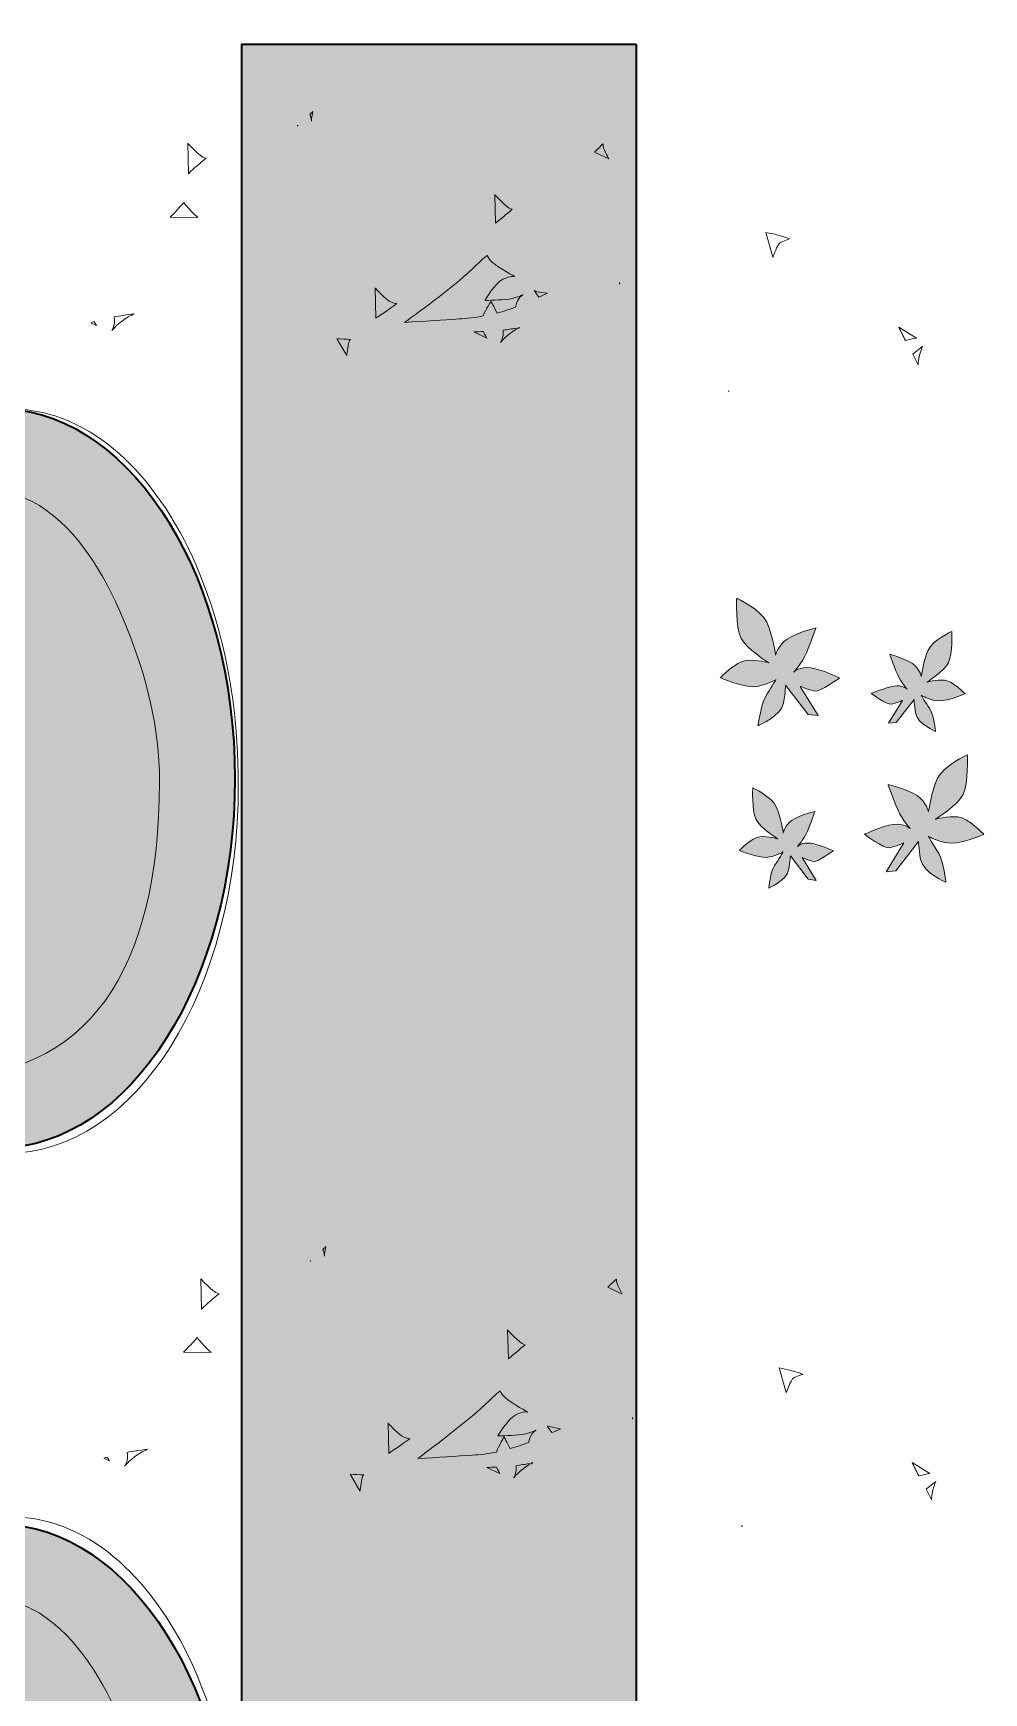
# Model space of a CAD drawing. Header units: inches. Extents: x 0 to 10.3, y 0.5 to 11.6.
# Drawn here: x 6.12 to 9.98, y 4.28 to 11.02 of the extents above; entities that cross this region are included whole.
import ezdxf

# ---------------------------------------------------------------- set-up
doc = ezdxf.new("R2010")
doc.units = ezdxf.units.IN
doc.header["$MEASUREMENT"] = 0
doc.layers.add('Layer 1', color=7, linetype='Continuous')

# ---------------------------------------------------------------- blocks, each defined once
blk = doc.blocks.new('block 2')
at = {"layer": 'Layer 1', "true_color": 0xe6e7e8}
h = blk.add_hatch(color=254, dxfattribs=at)
h.dxf.hatch_style = 2
h.paths.add_polyline_path([(8.5667, 10.9792), (8.5667, 0.5125), (6.9639, 0.5125), (6.9639, 10.9792)])
at = {"layer": 'Layer 1', "color": 7, "lineweight": 35, "true_color": 0xffffff}
blk.add_lwpolyline([(8.5667, 10.9792), (8.5667, 0.5125), (6.9639, 0.5125), (6.9639, 10.9792), (8.5667, 10.9792)], dxfattribs=at)
blk = doc.blocks.new('block 3')
at = {"layer": 'Layer 1', "true_color": 0xe6e7e8}
h = blk.add_hatch(color=254, dxfattribs=at)
h.dxf.hatch_style = 2
edge = h.paths.add_edge_path()
edge.add_spline(control_points=[(5.9819, 4.9653), (5.9819, 4.9653), (5.9819, 6.4931), (5.9819, 6.4931), (6.5097, 6.5014), (6.9361, 7.1708), (6.9361, 7.9958), (6.9361, 8.8042), (6.5264, 9.4639), (6.0139, 9.4972), (6.0139, 9.4972), (6.0139, 10.9722), (6.0139, 10.9722), (6.0139, 10.9722), (0.0139, 10.9722), (0.0139, 10.9722), (0.0139, 10.9722), (0.0139, 9.4958), (0.0139, 9.4958), (0.0139, 9.4958), (0.0069, 9.4958), (0.0069, 9.4958), (0.0069, 9.4958), (0.0069, 0.4861), (0.0069, 0.4861), (0.0069, 0.4861), (5.9819, 0.4861), (5.9819, 0.4861), (5.9819, 0.4861), (5.9819, 1.9597), (5.9819, 1.9597), (6.5097, 1.9681), (6.9361, 2.6375), (6.9361, 3.4625), (6.9361, 4.2875), (6.5097, 4.9569), (5.9819, 4.9653)], knot_values=[0, 0, 0, 0, 1, 1, 1, 2, 2, 2, 3, 3, 3, 4, 4, 4, 5, 5, 5, 6, 6, 6, 7, 7, 7, 8, 8, 8, 9, 9, 9, 10, 10, 10, 11, 11, 11, 12, 12, 12, 12], degree=3, periodic=1)
at = {"layer": 'Layer 1', "color": 7, "lineweight": 35, "true_color": 0xffffff}
blk.add_open_spline([(5.9819, 4.9653), (5.9819, 4.9653), (5.9819, 6.4931), (5.9819, 6.4931), (6.5097, 6.5014), (6.9361, 7.1708), (6.9361, 7.9958), (6.9361, 8.8042), (6.5264, 9.4639), (6.0139, 9.4972), (6.0139, 9.4972), (6.0139, 10.9722), (6.0139, 10.9722), (6.0139, 10.9722), (0.0139, 10.9722), (0.0139, 10.9722), (0.0139, 10.9722), (0.0139, 9.4958), (0.0139, 9.4958), (0.0139, 9.4958), (0.0069, 9.4958), (0.0069, 9.4958), (0.0069, 9.4958), (0.0069, 0.4861), (0.0069, 0.4861), (0.0069, 0.4861), (5.9819, 0.4861), (5.9819, 0.4861), (5.9819, 0.4861), (5.9819, 1.9597), (5.9819, 1.9597), (6.5097, 1.9681), (6.9361, 2.6375), (6.9361, 3.4625), (6.9361, 4.2875), (6.5097, 4.9569), (5.9819, 4.9653)], degree=3, knots=[0, 0, 0, 0, 1, 1, 1, 2, 2, 2, 3, 3, 3, 4, 4, 4, 5, 5, 5, 6, 6, 6, 7, 7, 7, 8, 8, 8, 9, 9, 9, 10, 10, 10, 11, 11, 11, 12, 12, 12, 12], dxfattribs=at)
blk = doc.blocks.new('block 4')
at = {"layer": 'Layer 1', "lineweight": 0}
blk.add_open_spline([(6.5917, 4.6792), (6.4917, 4.8069), (6.3611, 4.9167), (6.2056, 4.9667), (6.1458, 4.9861), (6.0847, 4.9944), (6.0236, 4.9972), (5.9819, 5), (5.9403, 5), (5.9, 5), (5.9, 5), (5.9917, 5), (5.9917, 5), (5.9917, 5), (5.9917, 5.2597), (5.9917, 5.2597), (5.9917, 5.2597), (4.7319, 5.2597), (4.7319, 5.2597), (4.6889, 5.3083), (4.4917, 5.5389), (4.4917, 5.8111), (4.4917, 6.0903), (4.6958, 6.2403), (4.7306, 6.2653), (4.7306, 6.2653), (5.9903, 6.2653), (5.9903, 6.2653), (5.9903, 6.2653), (5.9903, 6.4722), (5.9903, 6.4722), (5.9958, 6.4722), (6.0028, 6.4722), (6.0083, 6.4722), (6.5347, 6.4722), (6.95, 7.1361), (6.95, 7.9708), (6.95, 8.2014), (6.9208, 8.4319), (6.8542, 8.6528), (6.7972, 8.8417), (6.7139, 9.025), (6.5917, 9.1806), (6.4917, 9.3083), (6.3611, 9.4181), (6.2056, 9.4681), (6.1458, 9.4875), (6.0847, 9.4958), (6.0236, 9.4986), (5.9819, 9.5014), (5.9403, 9.5014), (5.9, 9.5014), (5.9, 9.5014), (5.9917, 9.5014), (5.9917, 9.5014), (5.9917, 9.5014), (5.9917, 9.7597), (5.9917, 9.7597), (5.9917, 9.7597), (4.7319, 9.7597), (4.7319, 9.7597), (4.6889, 9.8083), (4.4917, 10.0389), (4.4917, 10.3111), (4.4917, 10.5903), (4.6958, 10.7403), (4.7306, 10.7653), (4.7306, 10.7653), (5.9903, 10.7653), (5.9903, 10.7653), (5.9903, 10.7653), (5.9903, 11.0236), (5.9903, 11.0236), (5.9903, 11.0236), (0.0181, 11.0236), (0.0181, 11.0236), (0.0181, 11.0236), (0.0181, 10.7639), (0.0181, 10.7639), (0.0181, 10.7639), (0.5042, 10.7639), (0.5042, 10.7639), (0.5042, 10.7639), (0.5042, 9.7597), (0.5042, 9.7597), (0.5042, 9.7597), (0.0181, 9.7597), (0.0181, 9.7597), (0.0181, 9.7597), (0.0181, 9.5), (0.0181, 9.5), (0.0181, 9.5), (0.0167, 9.5), (0.0167, 9.5), (0.0167, 9.5), (0.0167, 9.1903), (0.0167, 9.1903), (0.0333, 9.1903), (0.0486, 9.1903), (0.0653, 9.1903), (0.1111, 9.1903), (0.1583, 9.1903), (0.2042, 9.1903), (0.2764, 9.1903), (0.3486, 9.1903), (0.4208, 9.1903), (0.5153, 9.1903), (0.6097, 9.1903), (0.7056, 9.1903), (0.8194, 9.1903), (0.9319, 9.1903), (1.0458, 9.1903), (1.1736, 9.1903), (1.3028, 9.1903), (1.4306, 9.1903), (1.5694, 9.1903), (1.7097, 9.1903), (1.8486, 9.1903), (1.9958, 9.1903), (2.1417, 9.1903), (2.2889, 9.1903), (2.4389, 9.1903), (2.5903, 9.1903), (2.7403, 9.1903), (2.8903, 9.1903), (3.0403, 9.1903), (3.1903, 9.1903), (3.3361, 9.1903), (3.4833, 9.1903), (3.6292, 9.1903), (3.7681, 9.1903), (3.9069, 9.1903), (4.0444, 9.1903), (4.1722, 9.1903), (4.2986, 9.1903), (4.4264, 9.1903), (4.5389, 9.1903), (4.65, 9.1903), (4.7625, 9.1903), (4.8556, 9.1903), (4.9486, 9.1903), (5.0417, 9.1903), (5.1125, 9.1903), (5.1819, 9.1903), (5.2528, 9.1903), (5.3569, 9.1903), (5.4611, 9.1903), (5.5653, 9.1917), (5.6667, 9.1917), (5.7694, 9.1847), (5.8708, 9.1736), (5.9625, 9.1639), (6.0681, 9.1514), (6.1417, 9.1042), (6.3014, 9.0028), (6.4042, 8.825), (6.4806, 8.6472), (6.5639, 8.4514), (6.6236, 8.2375), (6.6292, 8.025), (6.6292, 8.0097), (6.6292, 7.9958), (6.6292, 7.9806), (6.6292, 7.2153), (6.3403, 6.7778), (5.7306, 6.7778), (5.6083, 6.7778), (5.4875, 6.7778), (5.3653, 6.7778), (5.3222, 6.7778), (5.2792, 6.7778), (5.2361, 6.7778), (5.1681, 6.7778), (5.0986, 6.7778), (5.0306, 6.7778), (4.9403, 6.7778), (4.85, 6.7778), (4.7597, 6.7778), (4.6514, 6.7778), (4.5417, 6.7778), (4.4333, 6.7778), (4.3097, 6.7778), (4.1861, 6.7778), (4.0625, 6.7778), (3.9278, 6.7778), (3.7931, 6.7778), (3.6583, 6.7778), (3.5153, 6.7778), (3.3736, 6.7778), (3.2306, 6.7778), (3.0833, 6.7778), (2.9375, 6.7778), (2.7903, 6.7778), (2.6431, 6.7778), (2.4958, 6.7778), (2.3486, 6.7778), (2.2042, 6.7778), (2.0597, 6.7778), (1.9153, 6.7778), (1.7778, 6.7778), (1.6403, 6.7778), (1.5014, 6.7778), (1.3736, 6.7778), (1.2458, 6.7778), (1.1181, 6.7778), (1.0042, 6.7778), (0.8889, 6.7778), (0.775, 6.7778), (0.6778, 6.7778), (0.5806, 6.7778), (0.4833, 6.7778), (0.4069, 6.7778), (0.3292, 6.7778), (0.2528, 6.7778), (0.2, 6.7778), (0.1472, 6.7778), (0.0944, 6.7778), (0.0694, 6.7778), (0.0444, 6.7778), (0.0194, 6.7778), (0.0181, 6.7778), (0.0167, 6.7778), (0.0153, 6.7778), (0.0153, 6.7778), (0.0153, 6.4681), (0.0153, 6.4681), (0.0153, 6.4681), (0.0167, 6.4681), (0.0167, 6.4681), (0.0167, 6.4681), (0.0167, 6.2639), (0.0167, 6.2639), (0.0167, 6.2639), (0.5028, 6.2639), (0.5028, 6.2639), (0.5028, 6.2639), (0.5028, 5.2597), (0.5028, 5.2597), (0.5028, 5.2597), (0.0167, 5.2597), (0.0167, 5.2597), (0.0167, 5.2597), (0.0167, 5), (0.0167, 5), (0.0167, 5), (0.0153, 5), (0.0153, 5), (0.0153, 5), (0.0153, 4.6903), (0.0153, 4.6903), (0.0319, 4.6903), (0.0472, 4.6903), (0.0639, 4.6903), (0.1097, 4.6903), (0.1569, 4.6903), (0.2028, 4.6903), (0.275, 4.6903), (0.3472, 4.6903), (0.4194, 4.6903), (0.5139, 4.6903), (0.6083, 4.6903), (0.7042, 4.6903), (0.8181, 4.6903), (0.9306, 4.6903), (1.0444, 4.6903), (1.1722, 4.6903), (1.3014, 4.6903), (1.4292, 4.6903), (1.5681, 4.6903), (1.7083, 4.6903), (1.8472, 4.6903), (1.9944, 4.6903), (2.1403, 4.6903), (2.2875, 4.6903), (2.4375, 4.6903), (2.5889, 4.6903), (2.7389, 4.6903), (2.8889, 4.6903), (3.0389, 4.6903), (3.1889, 4.6903), (3.3347, 4.6903), (3.4819, 4.6903), (3.6278, 4.6903), (3.7667, 4.6903), (3.9056, 4.6903), (4.0431, 4.6903), (4.1708, 4.6903), (4.2972, 4.6903), (4.425, 4.6903), (4.5375, 4.6903), (4.6486, 4.6903), (4.7611, 4.6903), (4.8542, 4.6903), (4.9472, 4.6903), (5.0403, 4.6903), (5.1111, 4.6903), (5.1806, 4.6903), (5.2514, 4.6903), (5.3556, 4.6903), (5.4597, 4.6903), (5.5639, 4.6917), (5.6653, 4.6917), (5.7681, 4.6847), (5.8694, 4.6736), (5.9611, 4.6639), (6.0667, 4.6514), (6.1403, 4.6042), (6.3, 4.5028), (6.4028, 4.325), (6.4792, 4.1472), (6.5625, 3.9514), (6.6222, 3.7375), (6.6278, 3.525), (6.6278, 3.5097), (6.6278, 3.4958), (6.6278, 3.4806), (6.6278, 2.7153), (6.3389, 2.2778), (5.7292, 2.2778), (5.6069, 2.2778), (5.4861, 2.2778), (5.3639, 2.2778), (5.3208, 2.2778), (5.2778, 2.2778), (5.2347, 2.2778), (5.1667, 2.2778), (5.0972, 2.2778), (5.0292, 2.2778), (4.9389, 2.2778), (4.8486, 2.2778), (4.7583, 2.2778), (4.65, 2.2778), (4.5403, 2.2778), (4.4319, 2.2778), (4.3083, 2.2778), (4.1847, 2.2778), (4.0611, 2.2778), (3.9264, 2.2778), (3.7917, 2.2778), (3.6569, 2.2778), (3.5139, 2.2778), (3.3722, 2.2778), (3.2292, 2.2778), (3.0819, 2.2778), (2.9361, 2.2778), (2.7889, 2.2778), (2.6417, 2.2778), (2.4944, 2.2778), (2.3472, 2.2778), (2.2028, 2.2778), (2.0583, 2.2778), (1.9139, 2.2778), (1.7764, 2.2778), (1.6389, 2.2778), (1.5, 2.2778), (1.3722, 2.2778), (1.2444, 2.2778), (1.1167, 2.2778), (1.0028, 2.2778), (0.8875, 2.2778), (0.7736, 2.2778), (0.6764, 2.2778), (0.5792, 2.2778), (0.4819, 2.2778), (0.4056, 2.2778), (0.3278, 2.2778), (0.2514, 2.2778), (0.1986, 2.2778), (0.1458, 2.2778), (0.0931, 2.2778), (0.0681, 2.2778), (0.0431, 2.2778), (0.0181, 2.2778), (0.0167, 2.2778), (0.0153, 2.2778), (0.0139, 2.2778), (0.0139, 2.2778), (0.0139, 1.9764), (0.0139, 1.9764), (0.0139, 1.9764), (0.0139, 1.9764), (0.0139, 1.9764), (0.0139, 1.9764), (0.0139, 1.725), (0.0139, 1.725), (0.0139, 1.725), (5.9861, 1.725), (5.9861, 1.725), (5.9861, 1.725), (5.9861, 1.9694), (5.9861, 1.9694), (5.9944, 1.9694), (6.0014, 1.9694), (6.0083, 1.9694), (6.5347, 1.9694), (6.95, 2.6333), (6.95, 3.4681), (6.95, 3.6986), (6.9208, 3.9292), (6.8542, 4.15), (6.7972, 4.3403), (6.7139, 4.5236), (6.5917, 4.6792)], degree=3, knots=[0, 0, 0, 0, 1, 1, 1, 2, 2, 2, 3, 3, 3, 4, 4, 4, 5, 5, 5, 6, 6, 6, 7, 7, 7, 8, 8, 8, 9, 9, 9, 10, 10, 10, 11, 11, 11, 12, 12, 12, 13, 13, 13, 14, 14, 14, 15, 15, 15, 16, 16, 16, 17, 17, 17, 18, 18, 18, 19, 19, 19, 20, 20, 20, 21, 21, 21, 22, 22, 22, 23, 23, 23, 24, 24, 24, 25, 25, 25, 26, 26, 26, 27, 27, 27, 28, 28, 28, 29, 29, 29, 30, 30, 30, 31, 31, 31, 32, 32, 32, 33, 33, 33, 34, 34, 34, 35, 35, 35, 36, 36, 36, 37, 37, 37, 38, 38, 38, 39, 39, 39, 40, 40, 40, 41, 41, 41, 42, 42, 42, 43, 43, 43, 44, 44, 44, 45, 45, 45, 46, 46, 46, 47, 47, 47, 48, 48, 48, 49, 49, 49, 50, 50, 50, 51, 51, 51, 52, 52, 52, 53, 53, 53, 54, 54, 54, 55, 55, 55, 56, 56, 56, 57, 57, 57, 58, 58, 58, 59, 59, 59, 60, 60, 60, 61, 61, 61, 62, 62, 62, 63, 63, 63, 64, 64, 64, 65, 65, 65, 66, 66, 66, 67, 67, 67, 68, 68, 68, 69, 69, 69, 70, 70, 70, 71, 71, 71, 72, 72, 72, 73, 73, 73, 74, 74, 74, 75, 75, 75, 76, 76, 76, 77, 77, 77, 78, 78, 78, 79, 79, 79, 80, 80, 80, 81, 81, 81, 82, 82, 82, 83, 83, 83, 84, 84, 84, 85, 85, 85, 86, 86, 86, 87, 87, 87, 88, 88, 88, 89, 89, 89, 90, 90, 90, 91, 91, 91, 92, 92, 92, 93, 93, 93, 94, 94, 94, 95, 95, 95, 96, 96, 96, 97, 97, 97, 98, 98, 98, 99, 99, 99, 100, 100, 100, 101, 101, 101, 102, 102, 102, 103, 103, 103, 104, 104, 104, 105, 105, 105, 106, 106, 106, 107, 107, 107, 108, 108, 108, 109, 109, 109, 110, 110, 110, 111, 111, 111, 112, 112, 112, 113, 113, 113, 114, 114, 114, 115, 115, 115, 116, 116, 116, 117, 117, 117, 118, 118, 118, 119, 119, 119, 120, 120, 120, 121, 121, 121, 122, 122, 122, 123, 123, 123, 124, 124, 124, 125, 125, 125, 126, 126, 126, 127, 127, 127, 128, 128, 128, 129, 129, 129, 130, 130, 130, 131, 131, 131, 132, 132, 132, 133, 133, 133, 134, 134, 134, 134], dxfattribs=at)
blk = doc.blocks.new('block 6')
at = {"layer": 'Layer 1', "true_color": 0x009444}
h = blk.add_hatch(color=114, dxfattribs=at)
h.dxf.hatch_style = 2
edge = h.paths.add_edge_path()
edge.add_spline(control_points=[(9.2653, 8.2556), (9.2653, 8.2556), (9.1736, 8.375), (9.1736, 8.375), (9.1736, 8.375), (9.1736, 8.3528), (9.1653, 8.3014), (9.1569, 8.25), (9.0625, 8.2097), (9.0625, 8.2097), (9.0625, 8.2097), (9.0722, 8.2944), (9.0917, 8.3264), (9.1125, 8.3597), (9.1347, 8.3972), (9.1347, 8.3972), (9.1347, 8.3972), (9.1167, 8.3833), (9.0653, 8.3708), (9.0139, 8.3569), (8.9083, 8.4042), (8.9083, 8.4042), (8.9083, 8.4042), (8.9708, 8.4708), (9.0139, 8.475), (9.0569, 8.4792), (9.1056, 8.4653), (9.1056, 8.4653), (9.1056, 8.4653), (9.0125, 8.5236), (8.9917, 8.5667), (8.9708, 8.6097), (8.975, 8.7278), (8.975, 8.7278), (8.975, 8.7278), (9.0736, 8.6819), (9.0972, 8.6306), (9.1208, 8.5792), (9.1333, 8.4958), (9.1333, 8.4958), (9.1333, 8.4958), (9.1347, 8.5181), (9.1653, 8.55), (9.1958, 8.5819), (9.2972, 8.6069), (9.2972, 8.6069), (9.2972, 8.6069), (9.2778, 8.5514), (9.2583, 8.5056), (9.2389, 8.4597), (9.2069, 8.4278), (9.2069, 8.4278), (9.2069, 8.4278), (9.2319, 8.4514), (9.2764, 8.4444), (9.3208, 8.4389), (9.3931, 8.4042), (9.3931, 8.4042), (9.3931, 8.4042), (9.3139, 8.3458), (9.2917, 8.35), (9.2694, 8.3542), (9.2333, 8.3694), (9.2333, 8.3694), (9.2333, 8.3694), (9.3056, 8.2514), (9.3056, 8.2514), (9.3056, 8.2514), (9.2653, 8.2556), (9.2653, 8.2556)], knot_values=[0, 0, 0, 0, 1, 1, 1, 2, 2, 2, 3, 3, 3, 4, 4, 4, 5, 5, 5, 6, 6, 6, 7, 7, 7, 8, 8, 8, 9, 9, 9, 10, 10, 10, 11, 11, 11, 12, 12, 12, 13, 13, 13, 14, 14, 14, 15, 15, 15, 16, 16, 16, 17, 17, 17, 18, 18, 18, 19, 19, 19, 20, 20, 20, 21, 21, 21, 22, 22, 22, 23, 23, 23, 23], degree=3, periodic=1)
h = blk.add_hatch(color=114, dxfattribs=at)
h.dxf.hatch_style = 2
edge = h.paths.add_edge_path()
edge.add_spline(control_points=[(9.6236, 8.2222), (9.6236, 8.2222), (9.6958, 8.3167), (9.6958, 8.3167), (9.6958, 8.3167), (9.6958, 8.2986), (9.7028, 8.2583), (9.7097, 8.2181), (9.7833, 8.1861), (9.7833, 8.1861), (9.7833, 8.1861), (9.7764, 8.2528), (9.7597, 8.2778), (9.7431, 8.3028), (9.725, 8.3333), (9.725, 8.3333), (9.725, 8.3333), (9.7403, 8.3222), (9.7792, 8.3125), (9.8194, 8.3028), (9.9028, 8.3389), (9.9028, 8.3389), (9.9028, 8.3389), (9.8528, 8.3917), (9.8194, 8.3944), (9.7861, 8.3972), (9.7472, 8.3861), (9.7472, 8.3861), (9.7472, 8.3861), (9.8194, 8.4319), (9.8361, 8.4667), (9.8528, 8.5014), (9.8486, 8.5931), (9.8486, 8.5931), (9.8486, 8.5931), (9.7708, 8.5569), (9.7528, 8.5167), (9.7347, 8.4764), (9.725, 8.4097), (9.725, 8.4097), (9.725, 8.4097), (9.7236, 8.4278), (9.7, 8.4528), (9.6764, 8.4778), (9.5972, 8.5), (9.5972, 8.5), (9.5972, 8.5), (9.6125, 8.4556), (9.6278, 8.4194), (9.6431, 8.3833), (9.6681, 8.3583), (9.6681, 8.3583), (9.6681, 8.3583), (9.6486, 8.3764), (9.6139, 8.3708), (9.5792, 8.3653), (9.5222, 8.3403), (9.5222, 8.3403), (9.5222, 8.3403), (9.5847, 8.2944), (9.6028, 8.2972), (9.6208, 8.3), (9.6486, 8.3125), (9.6486, 8.3125), (9.6486, 8.3125), (9.5917, 8.2194), (9.5917, 8.2194), (9.5917, 8.2194), (9.6236, 8.2222), (9.6236, 8.2222)], knot_values=[0, 0, 0, 0, 1, 1, 1, 2, 2, 2, 3, 3, 3, 4, 4, 4, 5, 5, 5, 6, 6, 6, 7, 7, 7, 8, 8, 8, 9, 9, 9, 10, 10, 10, 11, 11, 11, 12, 12, 12, 13, 13, 13, 14, 14, 14, 15, 15, 15, 16, 16, 16, 17, 17, 17, 18, 18, 18, 19, 19, 19, 20, 20, 20, 21, 21, 21, 22, 22, 22, 23, 23, 23, 23], degree=3, periodic=1)
h = blk.add_hatch(color=114, dxfattribs=at)
h.dxf.hatch_style = 2
edge = h.paths.add_edge_path()
edge.add_spline(control_points=[(9.6222, 7.6194), (9.6222, 7.6194), (9.7139, 7.7389), (9.7139, 7.7389), (9.7139, 7.7389), (9.7139, 7.7167), (9.7222, 7.6653), (9.7319, 7.6139), (9.825, 7.5736), (9.825, 7.5736), (9.825, 7.5736), (9.8153, 7.6583), (9.7958, 7.6903), (9.775, 7.7236), (9.7528, 7.7611), (9.7528, 7.7611), (9.7528, 7.7611), (9.7708, 7.7472), (9.8222, 7.7347), (9.8736, 7.7208), (9.9792, 7.7681), (9.9792, 7.7681), (9.9792, 7.7681), (9.9167, 7.8347), (9.8736, 7.8389), (9.8306, 7.8431), (9.7819, 7.8292), (9.7819, 7.8292), (9.7819, 7.8292), (9.875, 7.8875), (9.8958, 7.9306), (9.9167, 7.975), (9.9125, 8.0917), (9.9125, 8.0917), (9.9125, 8.0917), (9.8139, 8.0458), (9.7903, 7.9944), (9.7667, 7.9431), (9.7542, 7.8597), (9.7542, 7.8597), (9.7542, 7.8597), (9.7528, 7.8819), (9.7222, 7.9139), (9.6917, 7.9458), (9.5903, 7.9708), (9.5903, 7.9708), (9.5903, 7.9708), (9.6097, 7.9153), (9.6292, 7.8694), (9.6486, 7.8236), (9.6806, 7.7917), (9.6806, 7.7917), (9.6806, 7.7917), (9.6556, 7.8153), (9.6111, 7.8083), (9.5667, 7.8028), (9.4944, 7.7681), (9.4944, 7.7681), (9.4944, 7.7681), (9.5736, 7.7097), (9.5958, 7.7139), (9.6181, 7.7181), (9.6542, 7.7333), (9.6542, 7.7333), (9.6542, 7.7333), (9.5819, 7.6153), (9.5819, 7.6153), (9.5819, 7.6153), (9.6222, 7.6194), (9.6222, 7.6194)], knot_values=[0, 0, 0, 0, 1, 1, 1, 2, 2, 2, 3, 3, 3, 4, 4, 4, 5, 5, 5, 6, 6, 6, 7, 7, 7, 8, 8, 8, 9, 9, 9, 10, 10, 10, 11, 11, 11, 12, 12, 12, 13, 13, 13, 14, 14, 14, 15, 15, 15, 16, 16, 16, 17, 17, 17, 18, 18, 18, 19, 19, 19, 20, 20, 20, 21, 21, 21, 22, 22, 22, 23, 23, 23, 23], degree=3, periodic=1)
h = blk.add_hatch(color=114, dxfattribs=at)
h.dxf.hatch_style = 2
edge = h.paths.add_edge_path()
edge.add_spline(control_points=[(9.2653, 7.5861), (9.2653, 7.5861), (9.1931, 7.6806), (9.1931, 7.6806), (9.1931, 7.6806), (9.1931, 7.6625), (9.1861, 7.6222), (9.1792, 7.5819), (9.1056, 7.55), (9.1056, 7.55), (9.1056, 7.55), (9.1125, 7.6167), (9.1292, 7.6417), (9.1458, 7.6667), (9.1639, 7.6972), (9.1639, 7.6972), (9.1639, 7.6972), (9.1486, 7.6861), (9.1097, 7.6764), (9.0694, 7.6667), (8.9861, 7.7028), (8.9861, 7.7028), (8.9861, 7.7028), (9.0361, 7.7556), (9.0694, 7.7583), (9.1028, 7.7611), (9.1417, 7.75), (9.1417, 7.75), (9.1417, 7.75), (9.0694, 7.7958), (9.0528, 7.8306), (9.0361, 7.8653), (9.0403, 7.9569), (9.0403, 7.9569), (9.0403, 7.9569), (9.1181, 7.9208), (9.1361, 7.8806), (9.1542, 7.8403), (9.1639, 7.7736), (9.1639, 7.7736), (9.1639, 7.7736), (9.1653, 7.7917), (9.1889, 7.8167), (9.2125, 7.8417), (9.2931, 7.8611), (9.2931, 7.8611), (9.2931, 7.8611), (9.2778, 7.8167), (9.2625, 7.7806), (9.2472, 7.7444), (9.2222, 7.7194), (9.2222, 7.7194), (9.2222, 7.7194), (9.2417, 7.7375), (9.2764, 7.7319), (9.3111, 7.7264), (9.3681, 7.7014), (9.3681, 7.7014), (9.3681, 7.7014), (9.3056, 7.6556), (9.2875, 7.6583), (9.2694, 7.6611), (9.2417, 7.6736), (9.2417, 7.6736), (9.2417, 7.6736), (9.2986, 7.5806), (9.2986, 7.5806), (9.2986, 7.5806), (9.2653, 7.5861), (9.2653, 7.5861)], knot_values=[0, 0, 0, 0, 1, 1, 1, 2, 2, 2, 3, 3, 3, 4, 4, 4, 5, 5, 5, 6, 6, 6, 7, 7, 7, 8, 8, 8, 9, 9, 9, 10, 10, 10, 11, 11, 11, 12, 12, 12, 13, 13, 13, 14, 14, 14, 15, 15, 15, 16, 16, 16, 17, 17, 17, 18, 18, 18, 19, 19, 19, 20, 20, 20, 21, 21, 21, 22, 22, 22, 23, 23, 23, 23], degree=3, periodic=1)
at = {"layer": 'Layer 1', "lineweight": 0}
for points, knots in [([(7.2403, 10.6931), (7.2444, 10.6972), (7.2486, 10.7014), (7.2528, 10.7056), (7.2472, 10.6833), (7.2472, 10.6667), (7.2472, 10.6667), (7.2472, 10.6667), (7.2472, 10.6778), (7.2403, 10.6931)], [0, 0, 0, 0, 1, 1, 1, 2, 2, 2, 3, 3, 3, 3]), ([(7.1889, 10.6472), (7.1889, 10.6472), (7.1903, 10.6486), (7.1903, 10.6486), (7.1917, 10.6486), (7.1917, 10.6472), (7.1917, 10.6472), (7.1917, 10.6472), (7.1889, 10.6472), (7.1889, 10.6472)], [0, 0, 0, 0, 1, 1, 1, 2, 2, 2, 3, 3, 3, 3]), ([(6.7944, 10.5278), (6.8014, 10.5222), (6.8097, 10.5181), (6.8194, 10.5153), (6.7944, 10.4958), (6.7708, 10.475), (6.7472, 10.4528), (6.7472, 10.4528), (6.7444, 10.5764), (6.7444, 10.5764), (6.7444, 10.5764), (6.7583, 10.5597), (6.7944, 10.5278)], [0, 0, 0, 0, 1, 1, 1, 2, 2, 2, 3, 3, 3, 4, 4, 4, 4]), ([(8.3972, 10.5403), (8.4083, 10.5514), (8.4208, 10.5625), (8.4319, 10.5736), (8.4319, 10.5694), (8.4319, 10.5667), (8.4319, 10.5639), (8.4375, 10.5444), (8.4556, 10.5125), (8.4556, 10.5125), (8.4556, 10.5125), (8.3972, 10.5403), (8.3972, 10.5403)], [0, 0, 0, 0, 1, 1, 1, 2, 2, 2, 3, 3, 3, 4, 4, 4, 4]), ([(6.7292, 10.3361), (6.7319, 10.3319), (6.7333, 10.3264), (6.7375, 10.3236), (6.7694, 10.2875), (6.7861, 10.275), (6.7861, 10.275), (6.7861, 10.275), (6.6736, 10.2764), (6.6736, 10.2764), (6.6944, 10.2972), (6.7125, 10.3181), (6.7292, 10.3361)], [0, 0, 0, 0, 1, 1, 1, 2, 2, 2, 3, 3, 3, 4, 4, 4, 4]), ([(7.9917, 10.3681), (7.9917, 10.3681), (8.0042, 10.3514), (8.0417, 10.3194), (8.0472, 10.3139), (8.0542, 10.3111), (8.0625, 10.3083), (8.0403, 10.2889), (8.0181, 10.2694), (7.9944, 10.2514), (7.9944, 10.2514), (7.9917, 10.3681), (7.9917, 10.3681)], [0, 0, 0, 0, 1, 1, 1, 2, 2, 2, 3, 3, 3, 4, 4, 4, 4]), ([(9.1458, 10.1667), (9.1347, 10.1486), (9.1222, 10.1139), (9.1222, 10.1139), (9.1222, 10.1139), (9.0931, 10.2139), (9.0931, 10.2139), (9.1264, 10.2083), (9.1583, 10.2), (9.1903, 10.1875), (9.1708, 10.1819), (9.1514, 10.1736), (9.1458, 10.1667)], [0, 0, 0, 0, 1, 1, 1, 2, 2, 2, 3, 3, 3, 4, 4, 4, 4]), ([(7.9153, 10.0792), (7.9306, 10.0944), (7.9458, 10.1083), (7.9611, 10.1208), (7.9667, 10.1097), (7.9722, 10.1014), (7.9806, 10.0944), (8.0139, 10.0653), (8.0736, 10.0347), (8.0736, 10.0347), (8.0736, 10.0347), (8.0569, 10.0389), (8.025, 10.0236), (7.9931, 10.0083), (7.9514, 9.9375), (7.9514, 9.9375), (7.9514, 9.9375), (7.9972, 9.9389), (8.0361, 9.9417), (8.075, 9.9444), (8.1069, 9.9611), (8.1069, 9.9611), (8.1069, 9.9611), (8.0833, 9.9486), (8.0778, 9.9139), (8.0778, 9.9125), (8.0778, 9.9125), (8.0778, 9.9111), (8.0514, 9.9014), (8.0264, 9.8931), (8.0014, 9.8861), (7.9889, 9.9125), (7.9764, 9.9333), (7.9764, 9.9333), (7.9764, 9.9333), (7.9569, 9.9028), (7.9444, 9.875), (7.9125, 9.8681), (7.8792, 9.8639), (7.8458, 9.8625), (7.7833, 9.8583), (7.7069, 9.8528), (7.625, 9.8486), (7.6917, 9.8958), (7.8417, 10.0056), (7.9153, 10.0792)], [0, 0, 0, 0, 1, 1, 1, 2, 2, 2, 3, 3, 3, 4, 4, 4, 5, 5, 5, 6, 6, 6, 7, 7, 7, 8, 8, 8, 9, 9, 9, 10, 10, 10, 11, 11, 11, 12, 12, 12, 13, 13, 13, 14, 14, 14, 15, 15, 15, 15]), ([(7.5056, 9.9889), (7.5056, 9.9889), (7.5181, 9.9722), (7.5556, 9.9403), (7.5653, 9.9319), (7.5792, 9.9264), (7.5944, 9.925), (7.5611, 9.9014), (7.5319, 9.8806), (7.5083, 9.8653), (7.5083, 9.8653), (7.5056, 9.9889), (7.5056, 9.9889)], [0, 0, 0, 0, 1, 1, 1, 2, 2, 2, 3, 3, 3, 4, 4, 4, 4]), ([(8.4986, 10.0042), (8.4986, 10.0042), (8.4986, 10.0056), (8.4986, 10.0097), (8.4986, 10.0097), (8.4986, 10.0097), (8.5, 10.0097), (8.4986, 10.0069), (8.4986, 10.0042), (8.4986, 10.0042)], [0, 0, 0, 0, 1, 1, 1, 2, 2, 2, 3, 3, 3, 3]), ([(8.2069, 9.9667), (8.1944, 9.9611), (8.1833, 9.9556), (8.1708, 9.9514), (8.1708, 9.9514), (8.1528, 9.9778), (8.1528, 9.9778), (8.1528, 9.9764), (8.1694, 9.9708), (8.2069, 9.9667)], [0, 0, 0, 0, 1, 1, 1, 2, 2, 2, 3, 3, 3, 3]), ([(6.3653, 9.8514), (6.3681, 9.8458), (6.3708, 9.8403), (6.3736, 9.8361), (6.3736, 9.8361), (6.3514, 9.8472), (6.3514, 9.8472), (6.3556, 9.8486), (6.3597, 9.85), (6.3653, 9.8514)], [0, 0, 0, 0, 1, 1, 1, 2, 2, 2, 3, 3, 3, 3]), ([(6.5028, 9.8708), (6.4625, 9.8486), (6.4361, 9.8153), (6.4361, 9.8153), (6.4361, 9.8153), (6.4514, 9.8361), (6.4458, 9.8708), (6.4681, 9.875), (6.4944, 9.8792), (6.5278, 9.8833), (6.5181, 9.8792), (6.5097, 9.875), (6.5028, 9.8708)], [0, 0, 0, 0, 1, 1, 1, 2, 2, 2, 3, 3, 3, 4, 4, 4, 4]), ([(7.4, 9.7708), (7.3944, 9.7514), (7.3903, 9.7139), (7.3903, 9.7139), (7.3903, 9.7139), (7.35, 9.7819), (7.35, 9.7819), (7.3681, 9.7806), (7.3875, 9.7806), (7.4056, 9.7792), (7.4028, 9.7764), (7.4014, 9.7736), (7.4, 9.7708)], [0, 0, 0, 0, 1, 1, 1, 2, 2, 2, 3, 3, 3, 4, 4, 4, 4]), ([(7.9069, 9.8097), (7.9194, 9.8097), (7.9333, 9.8111), (7.9458, 9.8111), (7.9528, 9.7972), (7.9597, 9.7847), (7.9597, 9.7847), (7.9597, 9.7847), (7.9069, 9.8097), (7.9069, 9.8097)], [0, 0, 0, 0, 1, 1, 1, 2, 2, 2, 3, 3, 3, 3]), ([(8.0153, 9.7667), (8.0153, 9.7667), (8.0292, 9.7847), (8.0264, 9.8167), (8.0444, 9.8194), (8.0611, 9.8222), (8.0792, 9.825), (8.0792, 9.8222), (8.0792, 9.8208), (8.0792, 9.8208), (8.0403, 9.7986), (8.0153, 9.7667), (8.0153, 9.7667)], [0, 0, 0, 0, 1, 1, 1, 2, 2, 2, 3, 3, 3, 4, 4, 4, 4]), ([(8.0833, 9.8222), (8.0847, 9.8236), (8.0861, 9.825), (8.0889, 9.8264), (8.0903, 9.8264), (8.0917, 9.8264), (8.0931, 9.8278), (8.0903, 9.8264), (8.0861, 9.8236), (8.0833, 9.8222)], [0, 0, 0, 0, 1, 1, 1, 2, 2, 2, 3, 3, 3, 3]), ([(9.7056, 9.7847), (9.7056, 9.7847), (9.6917, 9.7833), (9.6611, 9.775), (9.6514, 9.7931), (9.6431, 9.8111), (9.6333, 9.8292), (9.6333, 9.8292), (9.7056, 9.7847), (9.7056, 9.7847)], [0, 0, 0, 0, 1, 1, 1, 2, 2, 2, 3, 3, 3, 3]), ([(9.7306, 9.7514), (9.7306, 9.7514), (9.7194, 9.7333), (9.7125, 9.6847), (9.7125, 9.6819), (9.7125, 9.6792), (9.7125, 9.6764), (9.7056, 9.6903), (9.6972, 9.7056), (9.6903, 9.7194), (9.7125, 9.7375), (9.7306, 9.7514), (9.7306, 9.7514)], [0, 0, 0, 0, 1, 1, 1, 2, 2, 2, 3, 3, 3, 4, 4, 4, 4]), ([(8.9444, 9.5722), (8.9444, 9.5722), (8.9444, 9.5722), (8.9444, 9.5722), (8.9431, 9.5694), (8.9417, 9.5681), (8.9417, 9.5681), (8.9417, 9.5681), (8.9431, 9.5694), (8.9444, 9.5722)], [0, 0, 0, 0, 1, 1, 1, 2, 2, 2, 3, 3, 3, 3]), ([(9.2653, 8.2556), (9.2653, 8.2556), (9.1736, 8.375), (9.1736, 8.375), (9.1736, 8.375), (9.1736, 8.3528), (9.1653, 8.3014), (9.1569, 8.25), (9.0625, 8.2097), (9.0625, 8.2097), (9.0625, 8.2097), (9.0722, 8.2944), (9.0917, 8.3264), (9.1125, 8.3597), (9.1347, 8.3972), (9.1347, 8.3972), (9.1347, 8.3972), (9.1167, 8.3833), (9.0653, 8.3708), (9.0139, 8.3569), (8.9083, 8.4042), (8.9083, 8.4042), (8.9083, 8.4042), (8.9708, 8.4708), (9.0139, 8.475), (9.0569, 8.4792), (9.1056, 8.4653), (9.1056, 8.4653), (9.1056, 8.4653), (9.0125, 8.5236), (8.9917, 8.5667), (8.9708, 8.6097), (8.975, 8.7278), (8.975, 8.7278), (8.975, 8.7278), (9.0736, 8.6819), (9.0972, 8.6306), (9.1208, 8.5792), (9.1333, 8.4958), (9.1333, 8.4958), (9.1333, 8.4958), (9.1347, 8.5181), (9.1653, 8.55), (9.1958, 8.5819), (9.2972, 8.6069), (9.2972, 8.6069), (9.2972, 8.6069), (9.2778, 8.5514), (9.2583, 8.5056), (9.2389, 8.4597), (9.2069, 8.4278), (9.2069, 8.4278), (9.2069, 8.4278), (9.2319, 8.4514), (9.2764, 8.4444), (9.3208, 8.4389), (9.3931, 8.4042), (9.3931, 8.4042), (9.3931, 8.4042), (9.3139, 8.3458), (9.2917, 8.35), (9.2694, 8.3542), (9.2333, 8.3694), (9.2333, 8.3694), (9.2333, 8.3694), (9.3056, 8.2514), (9.3056, 8.2514), (9.3056, 8.2514), (9.2653, 8.2556), (9.2653, 8.2556)], [0, 0, 0, 0, 1, 1, 1, 2, 2, 2, 3, 3, 3, 4, 4, 4, 5, 5, 5, 6, 6, 6, 7, 7, 7, 8, 8, 8, 9, 9, 9, 10, 10, 10, 11, 11, 11, 12, 12, 12, 13, 13, 13, 14, 14, 14, 15, 15, 15, 16, 16, 16, 17, 17, 17, 18, 18, 18, 19, 19, 19, 20, 20, 20, 21, 21, 21, 22, 22, 22, 23, 23, 23, 23]), ([(9.6236, 8.2222), (9.6236, 8.2222), (9.6958, 8.3167), (9.6958, 8.3167), (9.6958, 8.3167), (9.6958, 8.2986), (9.7028, 8.2583), (9.7097, 8.2181), (9.7833, 8.1861), (9.7833, 8.1861), (9.7833, 8.1861), (9.7764, 8.2528), (9.7597, 8.2778), (9.7431, 8.3028), (9.725, 8.3333), (9.725, 8.3333), (9.725, 8.3333), (9.7403, 8.3222), (9.7792, 8.3125), (9.8194, 8.3028), (9.9028, 8.3389), (9.9028, 8.3389), (9.9028, 8.3389), (9.8528, 8.3917), (9.8194, 8.3944), (9.7861, 8.3972), (9.7472, 8.3861), (9.7472, 8.3861), (9.7472, 8.3861), (9.8194, 8.4319), (9.8361, 8.4667), (9.8528, 8.5014), (9.8486, 8.5931), (9.8486, 8.5931), (9.8486, 8.5931), (9.7708, 8.5569), (9.7528, 8.5167), (9.7347, 8.4764), (9.725, 8.4097), (9.725, 8.4097), (9.725, 8.4097), (9.7236, 8.4278), (9.7, 8.4528), (9.6764, 8.4778), (9.5972, 8.5), (9.5972, 8.5), (9.5972, 8.5), (9.6125, 8.4556), (9.6278, 8.4194), (9.6431, 8.3833), (9.6681, 8.3583), (9.6681, 8.3583), (9.6681, 8.3583), (9.6486, 8.3764), (9.6139, 8.3708), (9.5792, 8.3653), (9.5222, 8.3403), (9.5222, 8.3403), (9.5222, 8.3403), (9.5847, 8.2944), (9.6028, 8.2972), (9.6208, 8.3), (9.6486, 8.3125), (9.6486, 8.3125), (9.6486, 8.3125), (9.5917, 8.2194), (9.5917, 8.2194), (9.5917, 8.2194), (9.6236, 8.2222), (9.6236, 8.2222)], [0, 0, 0, 0, 1, 1, 1, 2, 2, 2, 3, 3, 3, 4, 4, 4, 5, 5, 5, 6, 6, 6, 7, 7, 7, 8, 8, 8, 9, 9, 9, 10, 10, 10, 11, 11, 11, 12, 12, 12, 13, 13, 13, 14, 14, 14, 15, 15, 15, 16, 16, 16, 17, 17, 17, 18, 18, 18, 19, 19, 19, 20, 20, 20, 21, 21, 21, 22, 22, 22, 23, 23, 23, 23]), ([(9.6222, 7.6194), (9.6222, 7.6194), (9.7139, 7.7389), (9.7139, 7.7389), (9.7139, 7.7389), (9.7139, 7.7167), (9.7222, 7.6653), (9.7319, 7.6139), (9.825, 7.5736), (9.825, 7.5736), (9.825, 7.5736), (9.8153, 7.6583), (9.7958, 7.6903), (9.775, 7.7236), (9.7528, 7.7611), (9.7528, 7.7611), (9.7528, 7.7611), (9.7708, 7.7472), (9.8222, 7.7347), (9.8736, 7.7208), (9.9792, 7.7681), (9.9792, 7.7681), (9.9792, 7.7681), (9.9167, 7.8347), (9.8736, 7.8389), (9.8306, 7.8431), (9.7819, 7.8292), (9.7819, 7.8292), (9.7819, 7.8292), (9.875, 7.8875), (9.8958, 7.9306), (9.9167, 7.975), (9.9125, 8.0917), (9.9125, 8.0917), (9.9125, 8.0917), (9.8139, 8.0458), (9.7903, 7.9944), (9.7667, 7.9431), (9.7542, 7.8597), (9.7542, 7.8597), (9.7542, 7.8597), (9.7528, 7.8819), (9.7222, 7.9139), (9.6917, 7.9458), (9.5903, 7.9708), (9.5903, 7.9708), (9.5903, 7.9708), (9.6097, 7.9153), (9.6292, 7.8694), (9.6486, 7.8236), (9.6806, 7.7917), (9.6806, 7.7917), (9.6806, 7.7917), (9.6556, 7.8153), (9.6111, 7.8083), (9.5667, 7.8028), (9.4944, 7.7681), (9.4944, 7.7681), (9.4944, 7.7681), (9.5736, 7.7097), (9.5958, 7.7139), (9.6181, 7.7181), (9.6542, 7.7333), (9.6542, 7.7333), (9.6542, 7.7333), (9.5819, 7.6153), (9.5819, 7.6153), (9.5819, 7.6153), (9.6222, 7.6194), (9.6222, 7.6194)], [0, 0, 0, 0, 1, 1, 1, 2, 2, 2, 3, 3, 3, 4, 4, 4, 5, 5, 5, 6, 6, 6, 7, 7, 7, 8, 8, 8, 9, 9, 9, 10, 10, 10, 11, 11, 11, 12, 12, 12, 13, 13, 13, 14, 14, 14, 15, 15, 15, 16, 16, 16, 17, 17, 17, 18, 18, 18, 19, 19, 19, 20, 20, 20, 21, 21, 21, 22, 22, 22, 23, 23, 23, 23]), ([(9.2653, 7.5861), (9.2653, 7.5861), (9.1931, 7.6806), (9.1931, 7.6806), (9.1931, 7.6806), (9.1931, 7.6625), (9.1861, 7.6222), (9.1792, 7.5819), (9.1056, 7.55), (9.1056, 7.55), (9.1056, 7.55), (9.1125, 7.6167), (9.1292, 7.6417), (9.1458, 7.6667), (9.1639, 7.6972), (9.1639, 7.6972), (9.1639, 7.6972), (9.1486, 7.6861), (9.1097, 7.6764), (9.0694, 7.6667), (8.9861, 7.7028), (8.9861, 7.7028), (8.9861, 7.7028), (9.0361, 7.7556), (9.0694, 7.7583), (9.1028, 7.7611), (9.1417, 7.75), (9.1417, 7.75), (9.1417, 7.75), (9.0694, 7.7958), (9.0528, 7.8306), (9.0361, 7.8653), (9.0403, 7.9569), (9.0403, 7.9569), (9.0403, 7.9569), (9.1181, 7.9208), (9.1361, 7.8806), (9.1542, 7.8403), (9.1639, 7.7736), (9.1639, 7.7736), (9.1639, 7.7736), (9.1653, 7.7917), (9.1889, 7.8167), (9.2125, 7.8417), (9.2931, 7.8611), (9.2931, 7.8611), (9.2931, 7.8611), (9.2778, 7.8167), (9.2625, 7.7806), (9.2472, 7.7444), (9.2222, 7.7194), (9.2222, 7.7194), (9.2222, 7.7194), (9.2417, 7.7375), (9.2764, 7.7319), (9.3111, 7.7264), (9.3681, 7.7014), (9.3681, 7.7014), (9.3681, 7.7014), (9.3056, 7.6556), (9.2875, 7.6583), (9.2694, 7.6611), (9.2417, 7.6736), (9.2417, 7.6736), (9.2417, 7.6736), (9.2986, 7.5806), (9.2986, 7.5806), (9.2986, 7.5806), (9.2653, 7.5861), (9.2653, 7.5861)], [0, 0, 0, 0, 1, 1, 1, 2, 2, 2, 3, 3, 3, 4, 4, 4, 5, 5, 5, 6, 6, 6, 7, 7, 7, 8, 8, 8, 9, 9, 9, 10, 10, 10, 11, 11, 11, 12, 12, 12, 13, 13, 13, 14, 14, 14, 15, 15, 15, 16, 16, 16, 17, 17, 17, 18, 18, 18, 19, 19, 19, 20, 20, 20, 21, 21, 21, 22, 22, 22, 23, 23, 23, 23]), ([(7.2931, 6.0806), (7.2972, 6.0847), (7.3014, 6.0889), (7.3056, 6.0931), (7.3, 6.0708), (7.3, 6.0542), (7.3, 6.0542), (7.3, 6.0542), (7.3, 6.0653), (7.2931, 6.0806)], [0, 0, 0, 0, 1, 1, 1, 2, 2, 2, 3, 3, 3, 3]), ([(7.2417, 6.0333), (7.2417, 6.0333), (7.2431, 6.0347), (7.2431, 6.0347), (7.2444, 6.0347), (7.2444, 6.0333), (7.2444, 6.0333), (7.2444, 6.0333), (7.2417, 6.0333), (7.2417, 6.0333)], [0, 0, 0, 0, 1, 1, 1, 2, 2, 2, 3, 3, 3, 3]), ([(6.8472, 5.9139), (6.8542, 5.9083), (6.8625, 5.9042), (6.8722, 5.9014), (6.8472, 5.8819), (6.8236, 5.8611), (6.8, 5.8389), (6.8, 5.8389), (6.7972, 5.9625), (6.7972, 5.9625), (6.7986, 5.9625), (6.8111, 5.9458), (6.8472, 5.9139)], [0, 0, 0, 0, 1, 1, 1, 2, 2, 2, 3, 3, 3, 4, 4, 4, 4]), ([(8.4514, 5.9278), (8.4625, 5.9389), (8.475, 5.95), (8.4861, 5.9611), (8.4861, 5.9569), (8.4861, 5.9542), (8.4861, 5.9514), (8.4917, 5.9319), (8.5097, 5.9), (8.5097, 5.9), (8.5097, 5.9), (8.4514, 5.9278), (8.4514, 5.9278)], [0, 0, 0, 0, 1, 1, 1, 2, 2, 2, 3, 3, 3, 4, 4, 4, 4]), ([(8.0444, 5.7542), (8.0444, 5.7542), (8.0569, 5.7375), (8.0944, 5.7056), (8.1, 5.7), (8.1069, 5.6972), (8.1153, 5.6944), (8.0931, 5.675), (8.0708, 5.6556), (8.0472, 5.6375), (8.0472, 5.6375), (8.0444, 5.7542), (8.0444, 5.7542)], [0, 0, 0, 0, 1, 1, 1, 2, 2, 2, 3, 3, 3, 4, 4, 4, 4]), ([(6.7833, 5.7236), (6.7861, 5.7194), (6.7875, 5.7139), (6.7917, 5.7111), (6.8236, 5.675), (6.8403, 5.6625), (6.8403, 5.6625), (6.8403, 5.6625), (6.7278, 5.6639), (6.7278, 5.6639), (6.7472, 5.6847), (6.7667, 5.7042), (6.7833, 5.7236)], [0, 0, 0, 0, 1, 1, 1, 2, 2, 2, 3, 3, 3, 4, 4, 4, 4]), ([(9.2, 5.5528), (9.1889, 5.5347), (9.1764, 5.5), (9.1764, 5.5), (9.1764, 5.5), (9.1472, 5.6), (9.1472, 5.6), (9.1806, 5.5944), (9.2125, 5.5861), (9.2444, 5.5736), (9.2236, 5.5681), (9.2042, 5.5611), (9.2, 5.5528)], [0, 0, 0, 0, 1, 1, 1, 2, 2, 2, 3, 3, 3, 4, 4, 4, 4]), ([(7.9681, 5.4653), (7.9833, 5.4806), (7.9986, 5.4944), (8.0139, 5.5069), (8.0194, 5.4958), (8.025, 5.4875), (8.0333, 5.4806), (8.0667, 5.4514), (8.1264, 5.4208), (8.1264, 5.4208), (8.1264, 5.4208), (8.1097, 5.425), (8.0778, 5.4097), (8.0458, 5.3944), (8.0042, 5.3236), (8.0042, 5.3236), (8.0042, 5.3236), (8.05, 5.325), (8.0889, 5.3278), (8.1278, 5.3306), (8.1597, 5.3472), (8.1597, 5.3472), (8.1597, 5.3472), (8.1361, 5.3347), (8.1306, 5.3), (8.1306, 5.2986), (8.1306, 5.2986), (8.1306, 5.2972), (8.1042, 5.2875), (8.0792, 5.2792), (8.0542, 5.2722), (8.0417, 5.2986), (8.0292, 5.3194), (8.0292, 5.3194), (8.0292, 5.3194), (8.0111, 5.2875), (7.9986, 5.2583), (7.9667, 5.2514), (7.9333, 5.2472), (7.9, 5.2458), (7.8375, 5.2417), (7.7611, 5.2361), (7.6792, 5.2319), (7.7444, 5.2819), (7.8944, 5.3917), (7.9681, 5.4653)], [0, 0, 0, 0, 1, 1, 1, 2, 2, 2, 3, 3, 3, 4, 4, 4, 5, 5, 5, 6, 6, 6, 7, 7, 7, 8, 8, 8, 9, 9, 9, 10, 10, 10, 11, 11, 11, 12, 12, 12, 13, 13, 13, 14, 14, 14, 15, 15, 15, 15]), ([(8.5514, 5.3917), (8.5514, 5.3917), (8.5514, 5.3931), (8.5514, 5.3972), (8.5514, 5.3972), (8.5514, 5.3972), (8.5528, 5.3972), (8.5514, 5.3931), (8.5514, 5.3917), (8.5514, 5.3917)], [0, 0, 0, 0, 1, 1, 1, 2, 2, 2, 3, 3, 3, 3]), ([(7.5583, 5.3764), (7.5583, 5.3764), (7.5708, 5.3597), (7.6083, 5.3278), (7.6181, 5.3194), (7.6319, 5.3139), (7.6472, 5.3125), (7.6139, 5.2889), (7.5847, 5.2681), (7.5611, 5.2528), (7.5611, 5.2528), (7.5583, 5.3764), (7.5583, 5.3764)], [0, 0, 0, 0, 1, 1, 1, 2, 2, 2, 3, 3, 3, 4, 4, 4, 4]), ([(8.2597, 5.3528), (8.2472, 5.3472), (8.2361, 5.3417), (8.2236, 5.3375), (8.2236, 5.3375), (8.2056, 5.3639), (8.2056, 5.3639), (8.2069, 5.3639), (8.2222, 5.3583), (8.2597, 5.3528)], [0, 0, 0, 0, 1, 1, 1, 2, 2, 2, 3, 3, 3, 3]), ([(6.5556, 5.2569), (6.5153, 5.2347), (6.4889, 5.2014), (6.4889, 5.2014), (6.4889, 5.2014), (6.5042, 5.2222), (6.4986, 5.2569), (6.5208, 5.2611), (6.5472, 5.2653), (6.5806, 5.2694), (6.5722, 5.2653), (6.5639, 5.2611), (6.5556, 5.2569)], [0, 0, 0, 0, 1, 1, 1, 2, 2, 2, 3, 3, 3, 4, 4, 4, 4]), ([(6.4181, 5.2375), (6.4208, 5.2319), (6.4236, 5.2264), (6.4264, 5.2222), (6.4264, 5.2222), (6.4042, 5.2333), (6.4042, 5.2333), (6.4083, 5.2347), (6.4139, 5.2361), (6.4181, 5.2375)], [0, 0, 0, 0, 1, 1, 1, 2, 2, 2, 3, 3, 3, 3]), ([(7.9597, 5.1958), (7.9722, 5.1958), (7.9861, 5.1972), (7.9986, 5.1972), (8.0056, 5.1833), (8.0125, 5.1708), (8.0125, 5.1708), (8.0125, 5.1708), (7.9597, 5.1958), (7.9597, 5.1958)], [0, 0, 0, 0, 1, 1, 1, 2, 2, 2, 3, 3, 3, 3]), ([(8.0681, 5.1528), (8.0681, 5.1528), (8.0819, 5.1708), (8.0792, 5.2028), (8.0972, 5.2056), (8.1139, 5.2083), (8.1319, 5.2111), (8.1319, 5.2083), (8.1319, 5.2069), (8.1319, 5.2069), (8.0931, 5.1847), (8.0681, 5.1528), (8.0681, 5.1528)], [0, 0, 0, 0, 1, 1, 1, 2, 2, 2, 3, 3, 3, 4, 4, 4, 4]), ([(8.1375, 5.2097), (8.1389, 5.2111), (8.1403, 5.2125), (8.1431, 5.2139), (8.1444, 5.2139), (8.1458, 5.2139), (8.1472, 5.2153), (8.1431, 5.2125), (8.1403, 5.2111), (8.1375, 5.2097)], [0, 0, 0, 0, 1, 1, 1, 2, 2, 2, 3, 3, 3, 3]), ([(9.7597, 5.1708), (9.7597, 5.1708), (9.7458, 5.1694), (9.7153, 5.1611), (9.7056, 5.1792), (9.6972, 5.1972), (9.6875, 5.2153), (9.6875, 5.2153), (9.7597, 5.1708), (9.7597, 5.1708)], [0, 0, 0, 0, 1, 1, 1, 2, 2, 2, 3, 3, 3, 3]), ([(7.4542, 5.1569), (7.4486, 5.1375), (7.4444, 5.1), (7.4444, 5.1), (7.4444, 5.1), (7.4042, 5.1681), (7.4042, 5.1681), (7.4222, 5.1667), (7.4417, 5.1667), (7.4597, 5.1653), (7.4569, 5.1625), (7.4542, 5.1597), (7.4542, 5.1569)], [0, 0, 0, 0, 1, 1, 1, 2, 2, 2, 3, 3, 3, 4, 4, 4, 4]), ([(9.7847, 5.1389), (9.7847, 5.1389), (9.7736, 5.1208), (9.7667, 5.0722), (9.7667, 5.0694), (9.7667, 5.0667), (9.7667, 5.0639), (9.7597, 5.0778), (9.7514, 5.0931), (9.7444, 5.1069), (9.7653, 5.1236), (9.7847, 5.1389), (9.7847, 5.1389)], [0, 0, 0, 0, 1, 1, 1, 2, 2, 2, 3, 3, 3, 4, 4, 4, 4]), ([(8.9972, 4.9597), (8.9986, 4.9597), (8.9986, 4.9597), (8.9972, 4.9597), (8.9958, 4.9569), (8.9944, 4.9556), (8.9944, 4.9556), (8.9944, 4.9556), (8.9958, 4.9569), (8.9972, 4.9597)], [0, 0, 0, 0, 1, 1, 1, 2, 2, 2, 3, 3, 3, 3])]:
    blk.add_open_spline(points, degree=3, knots=knots, dxfattribs=at)

msp = doc.modelspace()

# ---------------------------------------------------------------- block references
at = {"layer": 'Layer 1'}
for name in ['block 6', 'block 4', 'block 3', 'block 2']:
    msp.add_blockref(name, (0, 0), dxfattribs=at)

doc.saveas('drawing.dxf')
